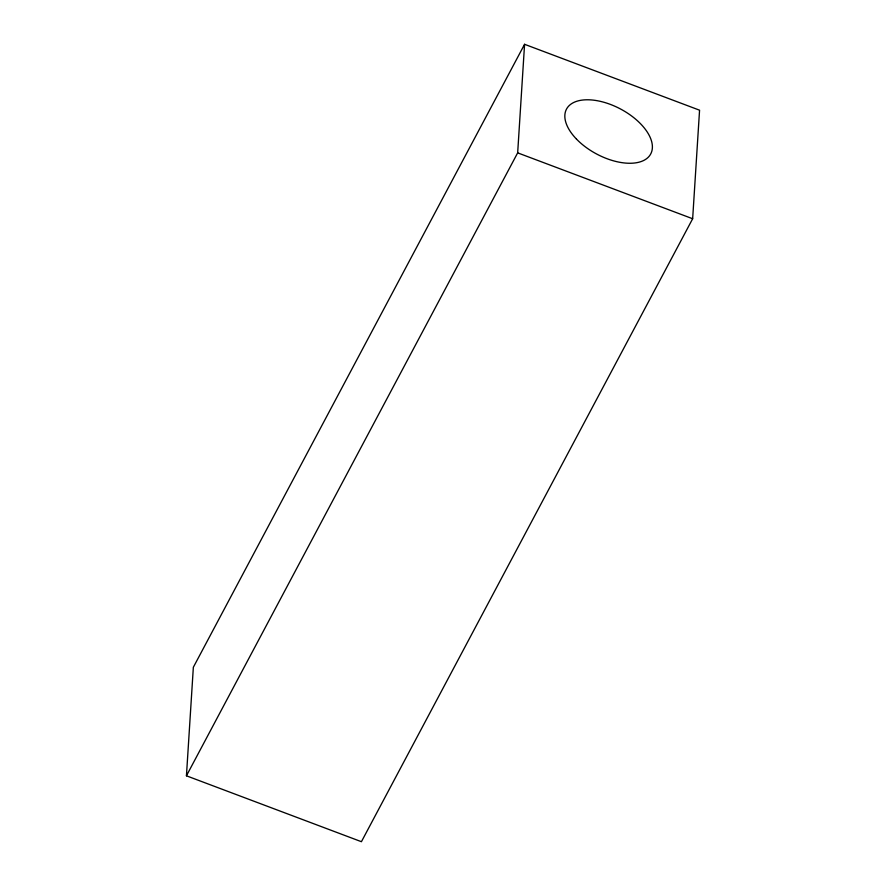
<?xml version="1.0" encoding="UTF-8"?>
<svg xmlns="http://www.w3.org/2000/svg" width="886" height="886" viewBox="0 0 886 886"><rect width="100%" height="100%" fill="white"/><g stroke="black" fill="none" stroke-linecap="round" stroke-linejoin="round"><path stroke-width="1.33" d="M186.437 775.804L193.347 667.258L524.578 44.3L699.563 110.196L692.653 218.742L361.422 841.7L186.437 775.804L517.668 152.857L524.578 44.3M517.668 152.857L692.653 218.742M576.465 139.069A47.7 25.484 28 0 0 650.424 154.463A47.7 25.484 28 0 0 598.958 101.048A47.7 25.484 28 0 0 576.465 139.069"/></g></svg>
